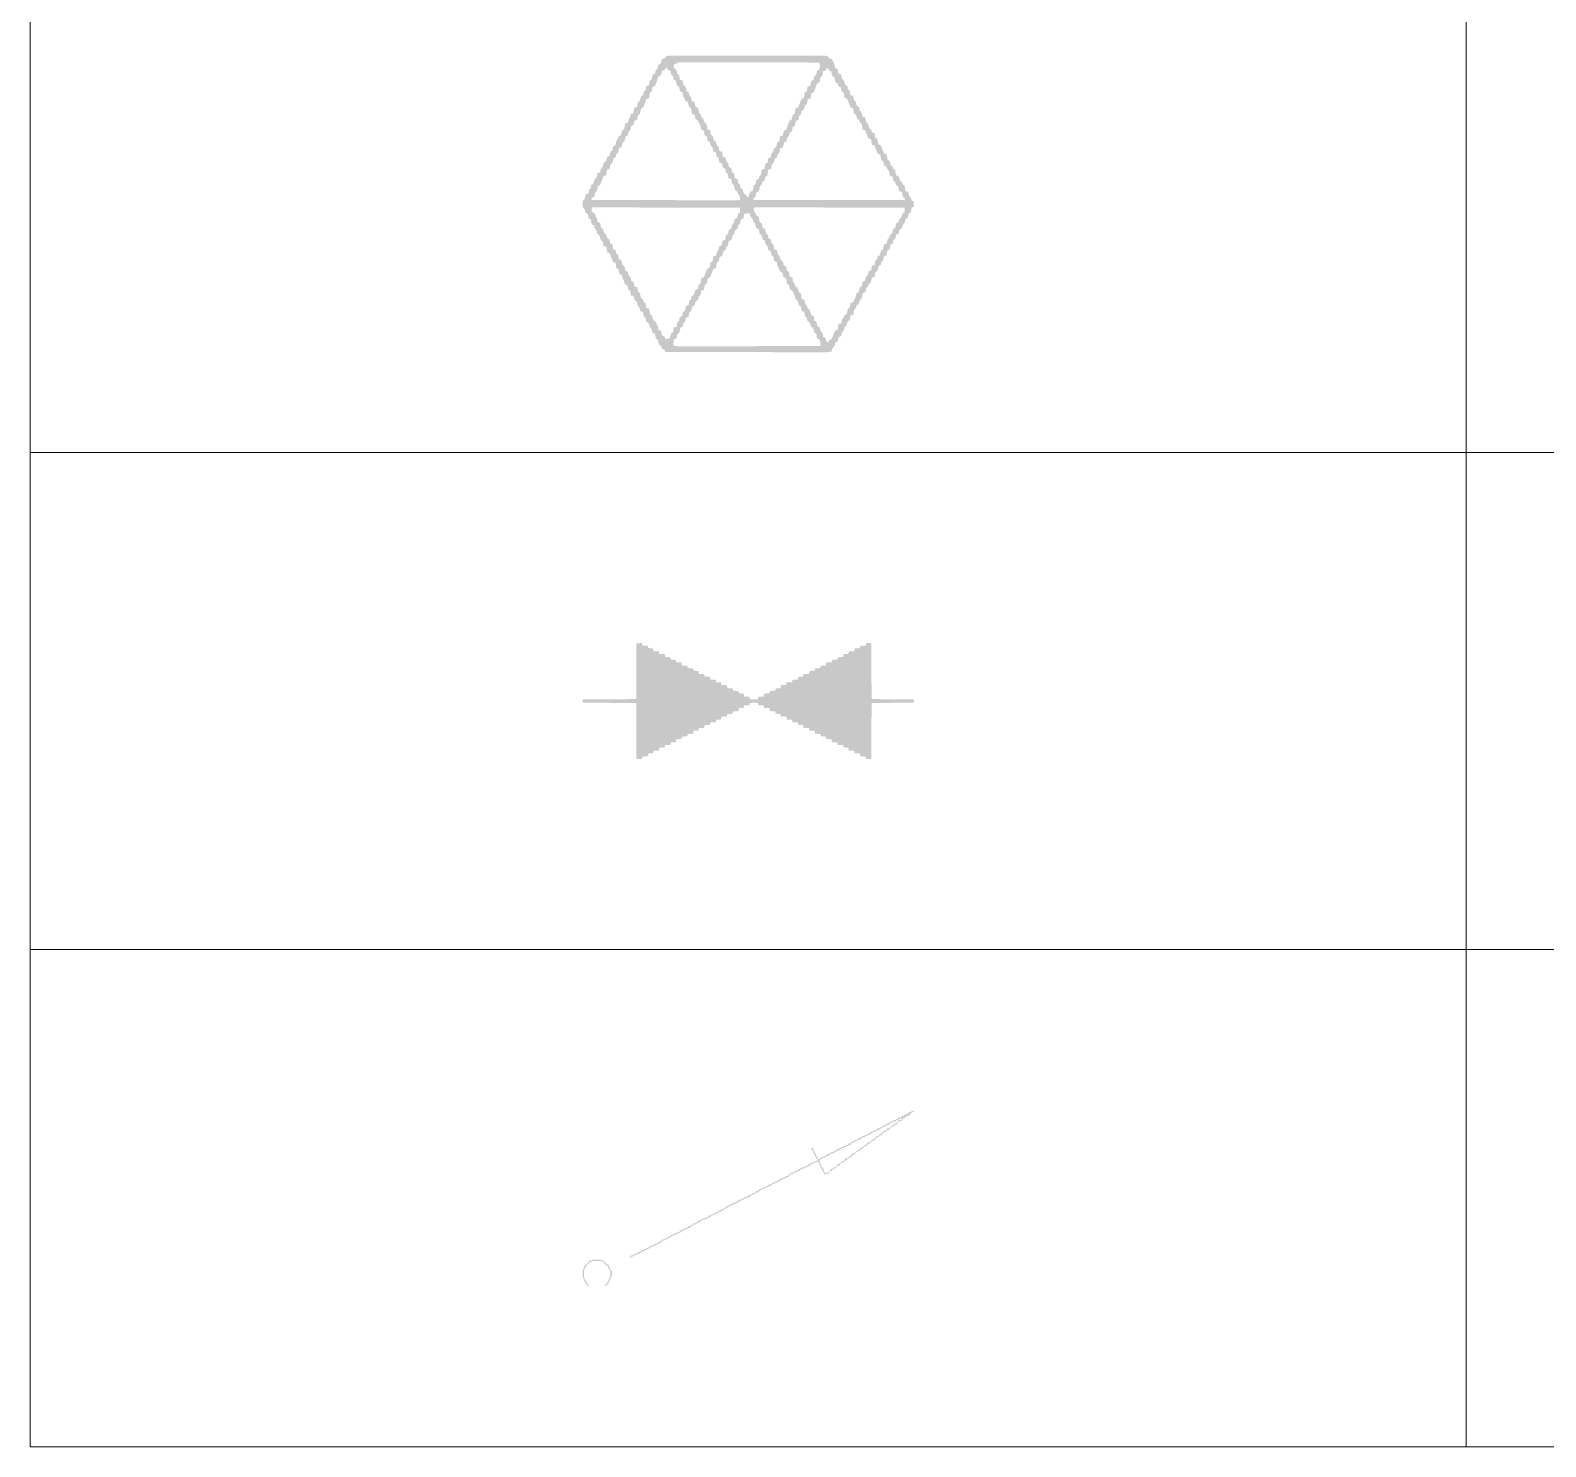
# Model space of a CAD drawing. Header units: metres. Extents: x -2 to 241, y -44 to 80.
# Drawn here: x 34 to 36.744, y 5.9 to 8.464 of the extents above; entities that cross this region are included whole.
import ezdxf

# ---------------------------------------------------------------- set-up
doc = ezdxf.new("R2010")
doc.units = ezdxf.units.M
doc.header["$LTSCALE"] = 0.1
for name, color, linetype, lineweight in [('LEGENDA', 7, 'Continuous', 13), ('TUBULACAO', 1, 'Continuous', 25), ('VASOS_TANQUES', 30, 'Continuous', 30)]:
    doc.layers.add(name, color=color, linetype=linetype, lineweight=lineweight)

# ---------------------------------------------------------------- blocks, each defined once
blk = doc.blocks.new('CENTRAL_GLP')
h = blk.add_hatch(color=256)
h.dxf.hatch_style = 1
h.paths.add_polyline_path([(-0.2428, 0.4474), (0.2309, 0.4476), (0.2412, 0.4449), (0.2426, 0.4397), (0.2523, 0.4371), (0.2608, 0.419), (0.2619, 0.4101), (0.2697, 0.4061), (0.2723, 0.3928), (0.2803, 0.3905), (0.2827, 0.3776), (0.2886, 0.3724), (0.293, 0.3585), (0.2996, 0.3543), (0.3002, 0.3465), (0.3059, 0.3412), (0.3085, 0.328), (0.3163, 0.326), (0.3189, 0.3126), (0.3248, 0.3077), (0.3266, 0.2975), (0.3357, 0.2896), (0.3363, 0.2818), (0.3413, 0.2766), (0.3447, 0.2632), (0.3526, 0.2611), (0.3551, 0.247), (0.361, 0.243), (0.365, 0.2275), (0.3706, 0.2247), (0.3732, 0.2161), (0.381, 0.2131), (0.3836, 0.1992), (0.3893, 0.1964), (0.3923, 0.1809), (0.4003, 0.1757), (0.4094, 0.1522), (0.4175, 0.1498), (0.42, 0.1343), (0.426, 0.1291), (0.4299, 0.1162), (0.4353, 0.1136), (0.4379, 0.1052), (0.4432, 0.1033), (0.4457, 0.0867), (0.4544, 0.0826), (0.4579, 0.0696), (0.4638, 0.0668), (0.4664, 0.0583), (0.4715, 0.0558), (0.4741, 0.0386), (0.4819, 0.037), (0.4856, 0.023), (0.491, 0.0179), (0.4922, 0.0113), (0.4984, 0.0075), (0.5, -0.0083), (0.493, -0.0106), (0.4901, -0.0261), (0.4845, -0.0284), (0.4799, -0.0442), (0.4741, -0.0456), (0.473, -0.0546), (0.4664, -0.0626), (0.4638, -0.0741), (0.456, -0.0773), (0.4538, -0.0908), (0.4457, -0.0931), (0.445, -0.1012), (0.4371, -0.1115), (0.4365, -0.1193), (0.4297, -0.1219), (0.4257, -0.1374), (0.4198, -0.1411), (0.4172, -0.1551), (0.4094, -0.1574), (0.4068, -0.1701), (0.4009, -0.1762), (0.4003, -0.184), (0.3939, -0.1866), (0.3895, -0.2021), (0.3836, -0.2053), (0.381, -0.2202), (0.3732, -0.2223), (0.3692, -0.2383), (0.3629, -0.2418), (0.3613, -0.2487), (0.3558, -0.2538), (0.3531, -0.2668), (0.3451, -0.2694), (0.3421, -0.2869), (0.337, -0.2893), (0.3325, -0.303), (0.3266, -0.3064), (0.3251, -0.3134), (0.3199, -0.3185), (0.3163, -0.3349), (0.3085, -0.337), (0.3059, -0.3508), (0.3007, -0.3538), (0.2956, -0.3684), (0.2904, -0.371), (0.2888, -0.3806), (0.2826, -0.3866), (0.2805, -0.3988), (0.2725, -0.4013), (0.2697, -0.4151), (0.2619, -0.4184), (0.2608, -0.4272), (0.2529, -0.4376), (0.2516, -0.4455), (0.2335, -0.4476), (-0.2504, -0.4468), (-0.253, -0.4397), (-0.2608, -0.4367), (-0.2634, -0.4282), (-0.2698, -0.4246), (-0.2734, -0.4091), (-0.279, -0.4065), (-0.2815, -0.3922), (-0.2899, -0.3884), (-0.2928, -0.3755), (-0.2981, -0.3703), (-0.2988, -0.3625), (-0.3074, -0.3553), (-0.31, -0.3436), (-0.3151, -0.3413), (-0.3179, -0.3263), (-0.326, -0.3237), (-0.3267, -0.3159), (-0.3342, -0.3056), (-0.3358, -0.2959), (-0.3436, -0.29), (-0.3462, -0.2788), (-0.3539, -0.2759), (-0.3565, -0.2616), (-0.3621, -0.259), (-0.3647, -0.2461), (-0.3721, -0.2425), (-0.3824, -0.2139), (-0.3886, -0.2124), (-0.3926, -0.1969), (-0.3981, -0.1943), (-0.4005, -0.1786), (-0.4083, -0.1749), (-0.4186, -0.149), (-0.4257, -0.1452), (-0.429, -0.1291), (-0.4368, -0.127), (-0.4393, -0.113), (-0.4452, -0.1089), (-0.4497, -0.0938), (-0.456, -0.0908), (-0.4566, -0.0831), (-0.4642, -0.0727), (-0.4652, -0.0641), (-0.4721, -0.0624), (-0.4756, -0.0468), (-0.4812, -0.0442), (-0.4839, -0.0313), (-0.4921, -0.0261), (-0.4928, -0.0184), (-0.5, -0.008), (-0.4996, 0.0101), (-0.4937, 0.0147), (-0.4911, 0.0284), (-0.4831, 0.0308), (-0.4797, 0.0437), (-0.4749, 0.0489), (-0.4743, 0.0567), (-0.4678, 0.0609), (-0.4635, 0.0748), (-0.4575, 0.0799), (-0.4551, 0.0929), (-0.4471, 0.0952), (-0.4463, 0.1033), (-0.4387, 0.1136), (-0.4368, 0.1238), (-0.429, 0.1297), (-0.4264, 0.141), (-0.4189, 0.1447), (-0.4164, 0.1576), (-0.4107, 0.1602), (-0.4083, 0.1732), (-0.4005, 0.1771), (-0.3994, 0.1861), (-0.3911, 0.2042), (-0.3845, 0.2068), (-0.3803, 0.2223), (-0.3746, 0.2249), (-0.3721, 0.2419), (-0.3643, 0.2446), (-0.3539, 0.2707), (-0.3473, 0.2741), (-0.3436, 0.2905), (-0.3358, 0.2925), (-0.3332, 0.3077), (-0.3281, 0.3095), (-0.3231, 0.3258), (-0.3169, 0.3284), (-0.3163, 0.3362), (-0.3088, 0.3465), (-0.3074, 0.3556), (-0.2996, 0.359), (-0.2974, 0.3724), (-0.2917, 0.375), (-0.2883, 0.3905), (-0.2815, 0.392), (-0.2804, 0.4008), (-0.2728, 0.4112), (-0.2722, 0.419), (-0.2637, 0.4241), (-0.2608, 0.4375), (-0.253, 0.4387), (-0.2489, 0.4448)])
h.paths.add_polyline_path([(0.0187, -0.0104), (0.016, -0.0132), (0.0179, -0.0235), (0.0228, -0.0287), (0.0239, -0.035), (0.0316, -0.0386), (0.034, -0.0546), (0.0397, -0.0572), (0.0432, -0.0727), (0.0506, -0.0753), (0.0536, -0.0882), (0.0588, -0.0934), (0.0601, -0.1027), (0.0679, -0.1075), (0.07, -0.1193), (0.0756, -0.1221), (0.0782, -0.1374), (0.086, -0.1391), (0.0886, -0.1518), (0.0948, -0.1581), (0.0963, -0.1679), (0.1041, -0.1736), (0.1067, -0.1852), (0.1144, -0.1885), (0.1169, -0.2021), (0.1226, -0.2047), (0.1248, -0.2185), (0.1334, -0.2228), (0.134, -0.2306), (0.1429, -0.2503), (0.1481, -0.2519), (0.1532, -0.2675), (0.1585, -0.2694), (0.161, -0.2867), (0.1688, -0.2891), (0.1722, -0.303), (0.1776, -0.3082), (0.1791, -0.3153), (0.1845, -0.3185), (0.1895, -0.3352), (0.1972, -0.3381), (0.1997, -0.3522), (0.2052, -0.3548), (0.2086, -0.3703), (0.2161, -0.3729), (0.2167, -0.3806), (0.2242, -0.391), (0.2257, -0.4005), (0.2335, -0.4058), (0.2361, -0.417), (0.2423, -0.4169), (0.2438, -0.4108), (0.2516, -0.408), (0.2619, -0.3821), (0.2697, -0.3792), (0.2722, -0.3625), (0.28, -0.3607), (0.2831, -0.347), (0.2878, -0.3434), (0.2893, -0.3367), (0.2976, -0.3315), (0.3003, -0.3159), (0.306, -0.3134), (0.3085, -0.2988), (0.3163, -0.2963), (0.325, -0.2771), (0.3256, -0.2694), (0.3322, -0.2668), (0.3364, -0.2513), (0.3422, -0.2487), (0.3447, -0.2347), (0.3525, -0.2317), (0.3537, -0.2228), (0.3614, -0.2124), (0.3629, -0.2033), (0.3706, -0.2005), (0.3731, -0.1866), (0.381, -0.1847), (0.3836, -0.1713), (0.3895, -0.1659), (0.3901, -0.1581), (0.3965, -0.1552), (0.4008, -0.14), (0.4068, -0.1367), (0.4094, -0.1219), (0.4172, -0.12), (0.4198, -0.1076), (0.4258, -0.1012), (0.4264, -0.0934), (0.4333, -0.0908), (0.4374, -0.0753), (0.4432, -0.0727), (0.4457, -0.0589), (0.4534, -0.0557), (0.4545, -0.0468), (0.4615, -0.0417), (0.4664, -0.0274), (0.4715, -0.0249), (0.4715, -0.0113)], flags=16)
h.paths.add_polyline_path([(0.0032, -0.0278), (-0.0124, -0.03), (-0.0146, -0.0442), (-0.0227, -0.0465), (-0.0253, -0.06), (-0.0311, -0.0649), (-0.0316, -0.0727), (-0.0408, -0.081), (-0.0423, -0.0908), (-0.0484, -0.096), (-0.0506, -0.1089), (-0.0589, -0.1115), (-0.0615, -0.1254), (-0.0667, -0.1286), (-0.0677, -0.1374), (-0.0747, -0.1426), (-0.0796, -0.1573), (-0.0869, -0.1607), (-0.0893, -0.1736), (-0.0952, -0.1764), (-0.0977, -0.1943), (-0.1055, -0.1962), (-0.1145, -0.2202), (-0.1224, -0.2254), (-0.1255, -0.2409), (-0.1314, -0.2444), (-0.1337, -0.259), (-0.1418, -0.2613), (-0.1443, -0.2747), (-0.1501, -0.2797), (-0.1506, -0.2875), (-0.1599, -0.2959), (-0.1625, -0.3071), (-0.1688, -0.3082), (-0.1728, -0.3244), (-0.178, -0.3263), (-0.1806, -0.3406), (-0.1883, -0.3435), (-0.1893, -0.3522), (-0.1969, -0.3625), (-0.1975, -0.3703), (-0.2041, -0.3729), (-0.2083, -0.3884), (-0.2142, -0.393), (-0.2166, -0.4065), (-0.2246, -0.4087), (-0.2265, -0.4272), (-0.2116, -0.4294), (0.2154, -0.4291), (0.2184, -0.4246), (0.2158, -0.4091), (0.2076, -0.4064), (0.205, -0.391), (0.1998, -0.3891), (0.195, -0.3729), (0.1895, -0.3719), (0.1869, -0.3604), (0.1778, -0.3522), (0.1772, -0.3444), (0.1714, -0.339), (0.1688, -0.3257), (0.161, -0.3236), (0.1584, -0.3093), (0.1526, -0.3056), (0.1481, -0.2901), (0.1419, -0.2875), (0.1412, -0.2797), (0.1325, -0.2605), (0.1262, -0.259), (0.1223, -0.2435), (0.1167, -0.2409), (0.1144, -0.2248), (0.1059, -0.2202), (0.1027, -0.2073), (0.0963, -0.2041), (0.087, -0.184), (0.086, -0.1754), (0.0782, -0.173), (0.0756, -0.1585), (0.07, -0.1555), (0.0677, -0.1426), (0.0601, -0.1389), (0.0585, -0.1296), (0.0509, -0.1193), (0.0497, -0.1102), (0.0445, -0.1089), (0.0394, -0.093), (0.0341, -0.0908), (0.0313, -0.0753), (0.0232, -0.0727), (0.0207, -0.0598), (0.015, -0.0546), (0.0144, -0.0468), (0.0083, -0.0417)], flags=16)
h.paths.add_polyline_path([(0.2361, 0.409), (0.2335, 0.4024), (0.2261, 0.4008), (0.2232, 0.3853), (0.2176, 0.3827), (0.2152, 0.3672), (0.2076, 0.3633), (0.1972, 0.3371), (0.1901, 0.3336), (0.1875, 0.318), (0.1791, 0.3154), (0.1765, 0.3004), (0.1714, 0.2981), (0.1674, 0.2844), (0.16, 0.2792), (0.1594, 0.2715), (0.1532, 0.2653), (0.1513, 0.2533), (0.1429, 0.2504), (0.1404, 0.2352), (0.1351, 0.2333), (0.1303, 0.2171), (0.1248, 0.216), (0.1234, 0.2068), (0.1159, 0.1964), (0.1153, 0.1887), (0.1079, 0.1861), (0.1041, 0.17), (0.0963, 0.1682), (0.0937, 0.1534), (0.0886, 0.1509), (0.086, 0.1397), (0.0805, 0.1369), (0.0766, 0.124), (0.071, 0.1188), (0.0684, 0.1058), (0.0601, 0.1033), (0.0575, 0.0851), (0.0523, 0.0833), (0.0485, 0.0696), (0.042, 0.0661), (0.0406, 0.0593), (0.0355, 0.0541), (0.0316, 0.0373), (0.0239, 0.0347), (0.0216, 0.0205), (0.0161, 0.0181), (0.0161, 0.0123), (0.4715, 0.0118), (0.472, 0.0179), (0.4664, 0.0209), (0.4634, 0.036), (0.4552, 0.0386), (0.4518, 0.0541), (0.4457, 0.057), (0.4431, 0.0657), (0.4379, 0.0694), (0.4353, 0.0826), (0.4275, 0.0841), (0.4236, 0.1007), (0.4184, 0.1058), (0.4172, 0.1123), (0.4094, 0.1161), (0.407, 0.1291), (0.4012, 0.1317), (0.3985, 0.1473), (0.3901, 0.1524), (0.381, 0.1762), (0.3729, 0.1783), (0.3706, 0.1942), (0.3618, 0.199), (0.3525, 0.2229), (0.3445, 0.2249), (0.3421, 0.2414), (0.337, 0.2442), (0.3344, 0.2528), (0.329, 0.2559), (0.324, 0.2699), (0.3189, 0.272), (0.3159, 0.2896), (0.3085, 0.2911), (0.2982, 0.3168), (0.2904, 0.3206), (0.2878, 0.3362), (0.2826, 0.3379), (0.2789, 0.3517), (0.2723, 0.3549), (0.2697, 0.3635), (0.2627, 0.3672), (0.2595, 0.3827), (0.2539, 0.3853), (0.2497, 0.4008), (0.2438, 0.4018), (0.2412, 0.4089)], flags=16)
h.paths.add_polyline_path([(-0.2142, 0.4269), (-0.215, 0.4241), (-0.2246, 0.421), (-0.2253, 0.4112), (-0.2168, 0.4038), (-0.2142, 0.3923), (-0.209, 0.3898), (-0.2064, 0.3749), (-0.1983, 0.3724), (-0.196, 0.3594), (-0.1898, 0.3543), (-0.1857, 0.3403), (-0.1792, 0.3362), (-0.1786, 0.3284), (-0.1732, 0.3232), (-0.1702, 0.3098), (-0.1625, 0.3079), (-0.1592, 0.2922), (-0.1513, 0.2896), (-0.1484, 0.2741), (-0.1432, 0.2689), (-0.1418, 0.2619), (-0.1365, 0.2585), (-0.1314, 0.2447), (-0.1262, 0.2416), (-0.1237, 0.2249), (-0.1153, 0.2223), (-0.113, 0.2094), (-0.1071, 0.2042), (-0.1038, 0.1912), (-0.0978, 0.1884), (-0.0952, 0.1771), (-0.09, 0.1734), (-0.0874, 0.1596), (-0.0796, 0.1579), (-0.0764, 0.1421), (-0.0684, 0.1395), (-0.0667, 0.1282), (-0.0603, 0.1214), (-0.0589, 0.1121), (-0.0512, 0.1075), (-0.0486, 0.0947), (-0.0434, 0.0929), (-0.0407, 0.0774), (-0.0331, 0.0758), (-0.0301, 0.0619), (-0.0241, 0.0567), (-0.0236, 0.0489), (-0.0175, 0.0437), (-0.0124, 0.0298), (-0.0068, 0.0282), (-0.0046, 0.0217), (0.0006, 0.0208), (0.0057, 0.037), (0.0135, 0.0395), (0.0161, 0.0564), (0.0213, 0.0586), (0.0247, 0.0722), (0.0316, 0.0761), (0.0328, 0.0826), (0.0378, 0.0877), (0.0411, 0.1033), (0.0483, 0.1058), (0.0519, 0.1214), (0.0576, 0.124), (0.0601, 0.1376), (0.0679, 0.1412), (0.0688, 0.1498), (0.0764, 0.1602), (0.0771, 0.168), (0.0834, 0.1706), (0.0879, 0.1861), (0.0937, 0.1896), (0.0962, 0.2042), (0.1041, 0.2064), (0.1067, 0.2201), (0.1144, 0.2238), (0.1237, 0.2508), (0.13, 0.2534), (0.1346, 0.2689), (0.1403, 0.2723), (0.1428, 0.2896), (0.1507, 0.2916), (0.1599, 0.3155), (0.1673, 0.3206), (0.1707, 0.3362), (0.1765, 0.3406), (0.1788, 0.3543), (0.1869, 0.3565), (0.1895, 0.37), (0.1972, 0.3738), (0.1984, 0.3827), (0.206, 0.3931), (0.2066, 0.4008), (0.2147, 0.406), (0.2169, 0.419), (0.2132, 0.4267)], flags=16)
h.paths.add_polyline_path([(-0.4704, -0.0104), (-0.4731, -0.0132), (-0.4721, -0.0235), (-0.464, -0.0287), (-0.4558, -0.0468), (-0.4549, -0.0552), (-0.4469, -0.0572), (-0.4445, -0.0717), (-0.4387, -0.0753), (-0.4342, -0.0894), (-0.429, -0.0913), (-0.4264, -0.1027), (-0.4186, -0.1076), (-0.4161, -0.1197), (-0.4107, -0.1219), (-0.4074, -0.1374), (-0.3997, -0.14), (-0.3991, -0.1477), (-0.3915, -0.1581), (-0.3909, -0.1659), (-0.3824, -0.1713), (-0.38, -0.184), (-0.3745, -0.1866), (-0.3708, -0.2021), (-0.3634, -0.2047), (-0.3628, -0.2124), (-0.3553, -0.2228), (-0.3539, -0.2318), (-0.3462, -0.2357), (-0.3436, -0.2492), (-0.3357, -0.2513), (-0.3328, -0.2642), (-0.3272, -0.2694), (-0.3236, -0.2849), (-0.3177, -0.2879), (-0.3151, -0.2964), (-0.3101, -0.3004), (-0.3074, -0.3138), (-0.2994, -0.3159), (-0.2969, -0.3315), (-0.291, -0.3367), (-0.2867, -0.3507), (-0.2801, -0.3548), (-0.272, -0.3729), (-0.2711, -0.381), (-0.2634, -0.3828), (-0.2608, -0.3964), (-0.253, -0.4001), (-0.2504, -0.4079), (-0.2375, -0.4055), (-0.2332, -0.391), (-0.2271, -0.3872), (-0.2248, -0.3729), (-0.2168, -0.3707), (-0.2142, -0.357), (-0.2084, -0.3522), (-0.2079, -0.3444), (-0.1987, -0.3361), (-0.1971, -0.3263), (-0.1909, -0.3217), (-0.1887, -0.3082), (-0.1806, -0.3059), (-0.178, -0.2912), (-0.1728, -0.2886), (-0.1717, -0.2797), (-0.1648, -0.2745), (-0.1599, -0.26), (-0.1522, -0.2564), (-0.15, -0.2435), (-0.1443, -0.2409), (-0.1418, -0.2233), (-0.134, -0.2211), (-0.1248, -0.1969), (-0.1163, -0.1917), (-0.1139, -0.1762), (-0.1081, -0.1736), (-0.1056, -0.1581), (-0.0978, -0.1562), (-0.0938, -0.1426), (-0.0893, -0.1374), (-0.0887, -0.1296), (-0.0808, -0.1245), (-0.0771, -0.1103), (-0.0699, -0.1089), (-0.067, -0.0934), (-0.0615, -0.0913), (-0.0589, -0.0784), (-0.0512, -0.0741), (-0.05, -0.0649), (-0.0425, -0.0546), (-0.0419, -0.0468), (-0.0331, -0.0417), (-0.031, -0.0287), (-0.0253, -0.0261), (-0.0253, -0.0117)], flags=16)
h.paths.add_polyline_path([(-0.2479, 0.4121), (-0.2535, 0.4034), (-0.2608, 0.4015), (-0.2617, 0.3931), (-0.266, 0.3864), (-0.2711, 0.3844), (-0.2807, 0.3569), (-0.2893, 0.3522), (-0.2916, 0.3387), (-0.2971, 0.3362), (-0.2996, 0.319), (-0.3074, 0.3164), (-0.3166, 0.2922), (-0.324, 0.287), (-0.3274, 0.2715), (-0.3332, 0.2675), (-0.3356, 0.2533), (-0.3436, 0.2512), (-0.3466, 0.2378), (-0.3539, 0.234), (-0.3552, 0.2249), (-0.3627, 0.2145), (-0.3634, 0.2068), (-0.3701, 0.2042), (-0.3741, 0.1887), (-0.3798, 0.1855), (-0.3824, 0.171), (-0.3902, 0.1688), (-0.3928, 0.1561), (-0.3987, 0.1498), (-0.3993, 0.1421), (-0.4057, 0.1383), (-0.4101, 0.124), (-0.4161, 0.1193), (-0.4184, 0.1058), (-0.4264, 0.1036), (-0.429, 0.087), (-0.4368, 0.0836), (-0.4471, 0.0576), (-0.4541, 0.0541), (-0.4568, 0.0386), (-0.4626, 0.0354), (-0.4652, 0.0205), (-0.473, 0.0183), (-0.473, 0.0123), (-0.0357, 0.0106), (-0.0244, 0.0127), (-0.0265, 0.0256), (-0.0319, 0.0308), (-0.0331, 0.0374), (-0.0398, 0.0412), (-0.0434, 0.0575), (-0.0486, 0.0596), (-0.0512, 0.0749), (-0.0596, 0.0774), (-0.0621, 0.0903), (-0.0679, 0.0955), (-0.0693, 0.1051), (-0.0771, 0.1107), (-0.0796, 0.1223), (-0.0874, 0.1251), (-0.0899, 0.1395), (-0.0957, 0.1421), (-0.0979, 0.155), (-0.1055, 0.1586), (-0.1081, 0.1702), (-0.1148, 0.1783), (-0.1159, 0.1873), (-0.1217, 0.1887), (-0.1262, 0.2046), (-0.1318, 0.2068), (-0.134, 0.2204), (-0.1427, 0.2249), (-0.1457, 0.2404), (-0.1509, 0.2456), (-0.1521, 0.2522), (-0.1593, 0.2559), (-0.1625, 0.2696), (-0.1703, 0.2715), (-0.1728, 0.2891), (-0.1787, 0.2922), (-0.1828, 0.3077), (-0.1895, 0.3103), (-0.1977, 0.3284), (-0.1987, 0.3371), (-0.2064, 0.3395), (-0.2089, 0.3543), (-0.2147, 0.3569), (-0.2184, 0.3724), (-0.2255, 0.375), (-0.2261, 0.3827), (-0.2337, 0.3931), (-0.2349, 0.4021), (-0.2409, 0.4034)], flags=16)
blk = doc.blocks.new('REGISTRO_VALVULA')
h = blk.add_hatch(color=256)
h.dxf.hatch_style = 1
h.paths.add_polyline_path([(-0.3378, 0.1739), (-0.3208, 0.1751), (-0.3191, 0.1676), (-0.3033, 0.1671), (-0.3017, 0.1596), (-0.2875, 0.1592), (-0.2858, 0.1501), (-0.27, 0.1497), (-0.2683, 0.1422), (-0.2525, 0.1417), (-0.2508, 0.1326), (-0.235, 0.1322), (-0.2334, 0.1247), (-0.2191, 0.1242), (-0.2175, 0.1168), (-0.2017, 0.1163), (-0.2, 0.1072), (-0.1842, 0.1068), (-0.1825, 0.0993), (-0.1667, 0.0988), (-0.165, 0.0913), (-0.1508, 0.0909), (-0.1492, 0.0818), (-0.1334, 0.0813), (-0.1317, 0.0739), (-0.1159, 0.0734), (-0.1142, 0.0643), (-0.0984, 0.0639), (-0.0967, 0.0564), (-0.0825, 0.0559), (-0.0809, 0.0485), (-0.0651, 0.048), (-0.0634, 0.0389), (-0.0476, 0.0385), (-0.0459, 0.031), (-0.0301, 0.0305), (-0.0284, 0.023), (-0.0142, 0.0226), (-0.0125, 0.0135), (0.0032, 0.013), (0.0049, 0.0056), (0.0255, 0.0052), (0.0287, 0.0057), (0.0303, 0.013), (0.046, 0.0135), (0.0477, 0.0226), (0.0635, 0.023), (0.0652, 0.0305), (0.081, 0.031), (0.0827, 0.0385), (0.0969, 0.0389), (0.0986, 0.048), (0.1144, 0.0485), (0.116, 0.0559), (0.1318, 0.0564), (0.1335, 0.0639), (0.1493, 0.0643), (0.151, 0.0734), (0.1652, 0.0739), (0.1669, 0.0813), (0.1827, 0.0818), (0.1843, 0.0909), (0.2001, 0.0913), (0.2018, 0.0988), (0.2176, 0.0993), (0.2193, 0.1068), (0.2335, 0.1072), (0.2352, 0.1163), (0.251, 0.1168), (0.2526, 0.1242), (0.2684, 0.1247), (0.2701, 0.1322), (0.2859, 0.1326), (0.2876, 0.1417), (0.3018, 0.1422), (0.3035, 0.1497), (0.3193, 0.1501), (0.321, 0.1592), (0.3367, 0.1596), (0.3384, 0.1671), (0.3542, 0.1676), (0.3559, 0.1751), (0.3702, 0.1751), (0.3715, 0.1724), (0.3718, 0.0057), (0.4973, 0.0052), (0.5, 0.004), (0.5, -0.004), (0.4973, -0.0052), (0.3718, -0.0057), (0.3715, -0.1724), (0.3702, -0.1751), (0.3559, -0.1751), (0.3542, -0.1676), (0.3384, -0.1671), (0.3367, -0.1581), (0.321, -0.1576), (0.3193, -0.1501), (0.3035, -0.1497), (0.3018, -0.1406), (0.2876, -0.1401), (0.2859, -0.1326), (0.2701, -0.1322), (0.2684, -0.1247), (0.2526, -0.1242), (0.251, -0.1152), (0.2352, -0.1147), (0.2335, -0.1072), (0.2193, -0.1068), (0.2176, -0.0993), (0.2018, -0.0988), (0.2001, -0.0898), (0.1843, -0.0893), (0.1827, -0.0818), (0.1669, -0.0813), (0.1652, -0.0723), (0.151, -0.0718), (0.1493, -0.0643), (0.1335, -0.0639), (0.1318, -0.0564), (0.116, -0.0559), (0.1144, -0.0469), (0.0986, -0.0464), (0.0969, -0.0389), (0.0827, -0.0385), (0.081, -0.031), (0.0652, -0.0305), (0.0635, -0.0214), (0.0477, -0.021), (0.046, -0.0135), (0.0303, -0.013), (0.0287, -0.0057), (0.0255, -0.0052), (0.0049, -0.0056), (0.0032, -0.013), (-0.0125, -0.0135), (-0.0142, -0.021), (-0.0284, -0.0214), (-0.0301, -0.0305), (-0.0459, -0.031), (-0.0476, -0.0385), (-0.0634, -0.0389), (-0.0651, -0.0464), (-0.0809, -0.0469), (-0.0825, -0.0559), (-0.0967, -0.0564), (-0.0984, -0.0639), (-0.1142, -0.0643), (-0.1159, -0.0718), (-0.1317, -0.0723), (-0.1334, -0.0813), (-0.1492, -0.0818), (-0.1508, -0.0893), (-0.165, -0.0898), (-0.1667, -0.0988), (-0.1825, -0.0993), (-0.1842, -0.1068), (-0.2, -0.1072), (-0.2017, -0.1147), (-0.2175, -0.1152), (-0.2191, -0.1242), (-0.2334, -0.1247), (-0.235, -0.1322), (-0.2508, -0.1326), (-0.2525, -0.1401), (-0.2683, -0.1406), (-0.27, -0.1497), (-0.2858, -0.1501), (-0.2875, -0.1576), (-0.3017, -0.1581), (-0.3033, -0.1671), (-0.3191, -0.1676), (-0.3208, -0.1751), (-0.3367, -0.1751), (-0.338, -0.1724), (-0.3383, -0.0057), (-0.4971, -0.0052), (-0.5, -0.0024), (-0.4999, 0.004), (-0.4971, 0.0052), (-0.3383, 0.0057)])
blk = doc.blocks.new('TUBO_SOBE')
h = blk.add_hatch(color=256)
h.dxf.hatch_style = 1
h.paths.add_polyline_path([(0.4961, 0.2625), (0.499, 0.2651), (0.5, 0.2626), (0.4961, 0.2586), (0.4916, 0.2583), (0.4912, 0.2552), (0.4872, 0.2513), (0.4843, 0.2508), (0.4828, 0.2483), (0.4784, 0.2479), (0.474, 0.2425), (0.4681, 0.2421), (0.4677, 0.2391), (0.4608, 0.2322), (0.4549, 0.2318), (0.4489, 0.2258), (0.4476, 0.2219), (0.4431, 0.2215), (0.4373, 0.216), (0.4329, 0.2157), (0.4269, 0.2097), (0.4255, 0.2057), (0.4196, 0.2054), (0.4152, 0.1998), (0.4093, 0.1995), (0.402, 0.1896), (0.3976, 0.1892), (0.3917, 0.1837), (0.3873, 0.1833), (0.3799, 0.1734), (0.3741, 0.173), (0.3667, 0.1646), (0.3608, 0.1642), (0.3604, 0.1612), (0.3564, 0.1572), (0.352, 0.1569), (0.3476, 0.1513), (0.3447, 0.151), (0.3432, 0.1484), (0.3388, 0.1481), (0.3383, 0.145), (0.3344, 0.1411), (0.3285, 0.1407), (0.3211, 0.1322), (0.3153, 0.1319), (0.3148, 0.1288), (0.3109, 0.1249), (0.3065, 0.1245), (0.302, 0.119), (0.299, 0.1185), (0.2976, 0.1146), (0.2932, 0.1142), (0.2888, 0.1087), (0.2829, 0.1084), (0.2769, 0.1024), (0.2756, 0.0984), (0.2697, 0.0981), (0.2624, 0.0896), (0.2579, 0.0893), (0.2565, 0.0867), (0.2535, 0.0863), (0.2521, 0.0823), (0.2477, 0.0819), (0.2403, 0.0734), (0.2344, 0.0731), (0.2315, 0.0705), (0.2275, 0.0745), (0.2272, 0.0789), (0.2246, 0.0803), (0.2243, 0.0862), (0.2202, 0.0877), (0.2198, 0.0921), (0.2173, 0.0936), (0.2169, 0.098), (0.2143, 0.0994), (0.214, 0.1053), (0.2114, 0.1068), (0.2109, 0.1112), (0.2094, 0.1113), (0.208, 0.1087), (0.2021, 0.1084), (0.2006, 0.1058), (0.1962, 0.1054), (0.1947, 0.1028), (0.1889, 0.1025), (0.1874, 0.0984), (0.183, 0.0981), (0.1815, 0.0955), (0.1756, 0.0951), (0.1742, 0.0926), (0.1698, 0.0922), (0.1683, 0.0896), (0.1639, 0.0893), (0.1624, 0.0867), (0.1565, 0.0863), (0.1551, 0.0823), (0.1507, 0.0819), (0.1492, 0.0793), (0.1433, 0.079), (0.1418, 0.0764), (0.1374, 0.076), (0.136, 0.0734), (0.1301, 0.0731), (0.1286, 0.0705), (0.1242, 0.0702), (0.1237, 0.0671), (0.1198, 0.0632), (0.1139, 0.0628), (0.1124, 0.0602), (0.108, 0.0599), (0.1066, 0.0573), (0.1022, 0.0569), (0.1007, 0.0543), (0.0948, 0.054), (0.0933, 0.0499), (0.0889, 0.0496), (0.0875, 0.047), (0.0816, 0.0466), (0.0801, 0.0441), (0.0698, 0.0408), (0.0683, 0.0367), (0.0625, 0.0364), (0.061, 0.0338), (0.0566, 0.0334), (0.0551, 0.0308), (0.0492, 0.0305), (0.0478, 0.0279), (0.0434, 0.0275), (0.0419, 0.0249), (0.036, 0.0246), (0.0345, 0.0205), (0.0301, 0.0202), (0.0287, 0.0176), (0.0243, 0.0172), (0.0228, 0.0147), (0.0198, 0.0143), (0.0184, 0.0117), (0.0081, 0.0084), (0.0066, 0.0044), (0.0007, 0.004), (-0.0007, 0.0014), (-0.0051, 0.0011), (-0.0066, -0.0015), (-0.0125, -0.0019), (-0.014, -0.0045), (-0.0184, -0.0048), (-0.0198, -0.0074), (-0.0257, -0.0077), (-0.0272, -0.0118), (-0.0316, -0.0122), (-0.0331, -0.0147), (-0.0375, -0.0151), (-0.0389, -0.0177), (-0.0448, -0.018), (-0.0463, -0.0206), (-0.0507, -0.021), (-0.0522, -0.0236), (-0.0581, -0.0239), (-0.0595, -0.028), (-0.0639, -0.0283), (-0.0654, -0.0309), (-0.0698, -0.0313), (-0.0713, -0.0338), (-0.0742, -0.0342), (-0.0757, -0.0368), (-0.0801, -0.0371), (-0.0816, -0.0412), (-0.0875, -0.0415), (-0.0889, -0.0441), (-0.0933, -0.0445), (-0.0948, -0.0471), (-0.0992, -0.0474), (-0.1007, -0.05), (-0.1066, -0.0504), (-0.108, -0.053), (-0.1124, -0.0533), (-0.1139, -0.0574), (-0.1198, -0.0577), (-0.1213, -0.0603), (-0.1257, -0.0607), (-0.1271, -0.0632), (-0.1315, -0.0636), (-0.133, -0.0662), (-0.1389, -0.0665), (-0.1404, -0.0691), (-0.1448, -0.0695), (-0.1462, -0.0735), (-0.1521, -0.0739), (-0.1536, -0.0765), (-0.158, -0.0768), (-0.1595, -0.0794), (-0.1653, -0.0798), (-0.1698, -0.0853), (-0.1742, -0.0856), (-0.1756, -0.0897), (-0.1815, -0.0901), (-0.183, -0.0926), (-0.1874, -0.093), (-0.1889, -0.0956), (-0.1933, -0.0959), (-0.1947, -0.0985), (-0.2006, -0.0989), (-0.2021, -0.1029), (-0.2065, -0.1033), (-0.208, -0.1059), (-0.2139, -0.1062), (-0.2153, -0.1088), (-0.2197, -0.1092), (-0.2212, -0.1117), (-0.2271, -0.1121), (-0.2286, -0.1147), (-0.233, -0.115), (-0.2344, -0.1191), (-0.2388, -0.1194), (-0.2403, -0.122), (-0.2462, -0.1224), (-0.2477, -0.125), (-0.2521, -0.1253), (-0.2535, -0.1279), (-0.2594, -0.1283), (-0.2638, -0.1353), (-0.2682, -0.1356), (-0.2697, -0.1382), (-0.2756, -0.1386), (-0.2771, -0.1411), (-0.2815, -0.1415), (-0.2829, -0.1441), (-0.2888, -0.1444), (-0.2903, -0.147), (-0.2947, -0.1474), (-0.2962, -0.1514), (-0.3006, -0.1518), (-0.302, -0.1544), (-0.3079, -0.1547), (-0.3094, -0.1573), (-0.3138, -0.1577), (-0.3153, -0.1602), (-0.3211, -0.1606), (-0.3226, -0.1632), (-0.327, -0.1635), (-0.3285, -0.1676), (-0.3329, -0.1679), (-0.3344, -0.1705), (-0.3403, -0.1709), (-0.3417, -0.1735), (-0.3461, -0.1738), (-0.3476, -0.1764), (-0.3535, -0.1768), (-0.355, -0.1808), (-0.3574, -0.1798), (-0.3574, -0.1769), (-0.3535, -0.1729), (-0.3476, -0.1726), (-0.3461, -0.17), (-0.3417, -0.1696), (-0.3403, -0.167), (-0.3344, -0.1667), (-0.3329, -0.1626), (-0.3285, -0.1623), (-0.327, -0.1597), (-0.3226, -0.1594), (-0.3211, -0.1568), (-0.3153, -0.1564), (-0.3138, -0.1538), (-0.3094, -0.1535), (-0.3079, -0.1509), (-0.302, -0.1505), (-0.3006, -0.1465), (-0.2962, -0.1461), (-0.2947, -0.1435), (-0.2903, -0.1432), (-0.2888, -0.1406), (-0.2829, -0.1402), (-0.2815, -0.1377), (-0.2771, -0.1373), (-0.2756, -0.1347), (-0.2697, -0.1344), (-0.2682, -0.1303), (-0.2638, -0.13), (-0.2594, -0.1244), (-0.2535, -0.1241), (-0.2521, -0.1215), (-0.2477, -0.1211), (-0.2462, -0.1185), (-0.2403, -0.1182), (-0.2388, -0.1141), (-0.2344, -0.1138), (-0.233, -0.1112), (-0.2286, -0.1108), (-0.2271, -0.1083), (-0.2212, -0.1079), (-0.2197, -0.1053), (-0.2153, -0.105), (-0.2139, -0.1024), (-0.208, -0.102), (-0.2065, -0.098), (-0.2021, -0.0976), (-0.2006, -0.095), (-0.1947, -0.0947), (-0.1933, -0.0921), (-0.183, -0.0888), (-0.1815, -0.0847), (-0.1756, -0.0844), (-0.1742, -0.0818), (-0.1698, -0.0815), (-0.1653, -0.0759), (-0.1595, -0.0756), (-0.158, -0.073), (-0.1536, -0.0726), (-0.1521, -0.0686), (-0.1462, -0.0682), (-0.1448, -0.0656), (-0.1404, -0.0653), (-0.1389, -0.0627), (-0.133, -0.0623), (-0.1315, -0.0598), (-0.1213, -0.0565), (-0.1198, -0.0524), (-0.1139, -0.0521), (-0.1124, -0.0495), (-0.108, -0.0491), (-0.1066, -0.0465), (-0.1007, -0.0462), (-0.0992, -0.0436), (-0.0889, -0.0403), (-0.0875, -0.0362), (-0.0816, -0.0359), (-0.0801, -0.0333), (-0.0757, -0.0329), (-0.0698, -0.0274), (-0.0654, -0.0271), (-0.0639, -0.023), (-0.0595, -0.0227), (-0.0581, -0.0201), (-0.0522, -0.0197), (-0.0507, -0.0171), (-0.0463, -0.0168), (-0.0448, -0.0142), (-0.0389, -0.0138), (-0.0375, -0.0113), (-0.0331, -0.0109), (-0.0316, -0.0068), (-0.0272, -0.0065), (-0.0257, -0.0039), (-0.0198, -0.0036), (-0.0184, -0.001), (-0.014, -0.0006), (-0.0125, 0.002), (-0.0066, 0.0023), (-0.0051, 0.0049), (-0.0007, 0.0053), (0.0007, 0.0093), (0.0066, 0.0097), (0.0081, 0.0123), (0.0125, 0.0126), (0.014, 0.0152), (0.0184, 0.0156), (0.0243, 0.0211), (0.0287, 0.0214), (0.0301, 0.0255), (0.0345, 0.0258), (0.036, 0.0284), (0.0419, 0.0288), (0.0434, 0.0314), (0.0478, 0.0317), (0.0492, 0.0343), (0.0551, 0.0347), (0.0566, 0.0373), (0.061, 0.0376), (0.0625, 0.0417), (0.0683, 0.042), (0.0698, 0.0446), (0.0742, 0.0449), (0.0757, 0.0475), (0.0801, 0.0479), (0.0816, 0.0505), (0.0875, 0.0508), (0.0889, 0.0549), (0.0933, 0.0552), (0.0948, 0.0578), (0.1007, 0.0582), (0.1022, 0.0608), (0.1066, 0.0611), (0.108, 0.0637), (0.1124, 0.0641), (0.1139, 0.0666), (0.1198, 0.067), (0.1202, 0.07), (0.1242, 0.074), (0.1286, 0.0743), (0.1301, 0.0769), (0.136, 0.0773), (0.1374, 0.0799), (0.1418, 0.0802), (0.1433, 0.0828), (0.1492, 0.0832), (0.1507, 0.0872), (0.1551, 0.0876), (0.1565, 0.0902), (0.1624, 0.0905), (0.1639, 0.0931), (0.1742, 0.0964), (0.1756, 0.099), (0.1815, 0.0993), (0.183, 0.1034), (0.1874, 0.1037), (0.1889, 0.1063), (0.1947, 0.1067), (0.1962, 0.1093), (0.2006, 0.1096), (0.2021, 0.1122), (0.208, 0.1126), (0.2081, 0.1185), (0.204, 0.12), (0.2037, 0.1244), (0.2011, 0.1259), (0.2007, 0.1318), (0.1981, 0.1332), (0.1949, 0.1435), (0.1908, 0.145), (0.1918, 0.1519), (0.1958, 0.1509), (0.1961, 0.145), (0.1987, 0.1435), (0.199, 0.1391), (0.2016, 0.1377), (0.202, 0.1332), (0.2046, 0.1318), (0.2049, 0.1259), (0.209, 0.1244), (0.2093, 0.12), (0.2139, 0.1155), (0.2143, 0.1185), (0.2183, 0.1225), (0.2241, 0.1228), (0.2256, 0.1254), (0.2359, 0.1287), (0.2374, 0.1328), (0.2433, 0.1331), (0.2447, 0.1357), (0.2491, 0.1361), (0.2506, 0.1387), (0.2565, 0.139), (0.2579, 0.1416), (0.2682, 0.1449), (0.2697, 0.149), (0.2756, 0.1493), (0.2771, 0.1519), (0.2815, 0.1522), (0.2829, 0.1548), (0.2888, 0.1552), (0.2903, 0.1578), (0.2947, 0.1581), (0.2962, 0.1607), (0.302, 0.1611), (0.3035, 0.1651), (0.3079, 0.1655), (0.3123, 0.171), (0.3182, 0.1714), (0.3197, 0.1739), (0.33, 0.1772), (0.3314, 0.1813), (0.3373, 0.1816), (0.3388, 0.1842), (0.3432, 0.1846), (0.3447, 0.1872), (0.3505, 0.1875), (0.352, 0.1901), (0.3564, 0.1905), (0.3579, 0.193), (0.3638, 0.1934), (0.3652, 0.1975), (0.3697, 0.1978), (0.3711, 0.2004), (0.3755, 0.2007), (0.377, 0.2033), (0.3829, 0.2037), (0.3843, 0.2063), (0.3888, 0.2066), (0.3902, 0.2107), (0.3961, 0.211), (0.3976, 0.2136), (0.402, 0.214), (0.4064, 0.2195), (0.4123, 0.2199), (0.4137, 0.2224), (0.4182, 0.2228), (0.4196, 0.2269), (0.4255, 0.2272), (0.427, 0.2298), (0.4314, 0.2301), (0.4329, 0.2327), (0.4373, 0.2331), (0.4387, 0.2357), (0.4446, 0.236), (0.4461, 0.2386), (0.4505, 0.239), (0.452, 0.243), (0.4578, 0.2434), (0.4593, 0.246), (0.4637, 0.2463), (0.4652, 0.2489), (0.4696, 0.2493), (0.4711, 0.2518), (0.4769, 0.2523), (0.4784, 0.2548), (0.4828, 0.2552), (0.4843, 0.2592), (0.4902, 0.2595), (0.4916, 0.2621)])
h.paths.add_polyline_path([(0.4592, 0.242), (0.4638, 0.242), (0.4638, 0.2391), (0.4608, 0.236), (0.4549, 0.2357), (0.4476, 0.2272), (0.4431, 0.2269), (0.4417, 0.2228), (0.4387, 0.2224), (0.4373, 0.2199), (0.4329, 0.2195), (0.4255, 0.211), (0.4196, 0.2107), (0.4152, 0.2037), (0.4093, 0.2033), (0.4024, 0.1964), (0.402, 0.1934), (0.3976, 0.193), (0.3917, 0.1875), (0.3873, 0.1872), (0.3804, 0.1803), (0.3799, 0.1772), (0.3741, 0.1769), (0.3667, 0.1684), (0.3608, 0.1681), (0.3569, 0.1641), (0.3564, 0.1611), (0.352, 0.1607), (0.3432, 0.1522), (0.3388, 0.1519), (0.3348, 0.1479), (0.3344, 0.1449), (0.3285, 0.1445), (0.3211, 0.1361), (0.3153, 0.1357), (0.3113, 0.1318), (0.3109, 0.1287), (0.3065, 0.1284), (0.2976, 0.1199), (0.2932, 0.1196), (0.2888, 0.1126), (0.2829, 0.1122), (0.2756, 0.1037), (0.2697, 0.1034), (0.2683, 0.0994), (0.2624, 0.0935), (0.2579, 0.0931), (0.2521, 0.0876), (0.2477, 0.0872), (0.2463, 0.0833), (0.2403, 0.0773), (0.2344, 0.0769), (0.233, 0.0744), (0.2314, 0.0745), (0.231, 0.0789), (0.2284, 0.0803), (0.2281, 0.0862), (0.2255, 0.0877), (0.2252, 0.0921), (0.2211, 0.0936), (0.2207, 0.098), (0.2182, 0.0994), (0.2178, 0.1053), (0.2152, 0.1068), (0.2152, 0.1141), (0.2178, 0.1156), (0.2183, 0.1187), (0.2241, 0.119), (0.2256, 0.1216), (0.23, 0.1219), (0.2315, 0.1245), (0.2359, 0.1249), (0.2374, 0.1275), (0.2433, 0.1278), (0.2447, 0.1319), (0.2491, 0.1322), (0.2506, 0.1348), (0.2565, 0.1352), (0.2579, 0.1378), (0.2624, 0.1381), (0.2638, 0.1407), (0.2682, 0.1411), (0.2697, 0.1436), (0.2756, 0.144), (0.2771, 0.1481), (0.2815, 0.1484), (0.2829, 0.151), (0.2888, 0.1513), (0.2903, 0.1539), (0.2947, 0.1543), (0.2962, 0.1569), (0.302, 0.1572), (0.3035, 0.1598), (0.3079, 0.1602), (0.3123, 0.1672), (0.3182, 0.1675), (0.3197, 0.1701), (0.3241, 0.1705), (0.3256, 0.173), (0.33, 0.1734), (0.3314, 0.176), (0.3373, 0.1763), (0.3388, 0.1804), (0.3432, 0.1807), (0.3447, 0.1833), (0.3505, 0.1837), (0.352, 0.1863), (0.3564, 0.1866), (0.3579, 0.1892), (0.3638, 0.1896), (0.3652, 0.1921), (0.3697, 0.1925), (0.3711, 0.1966), (0.3755, 0.1969), (0.377, 0.1995), (0.3829, 0.1998), (0.3843, 0.2024), (0.3888, 0.2028), (0.3902, 0.2054), (0.3961, 0.2057), (0.3976, 0.2098), (0.402, 0.2101), (0.4064, 0.2157), (0.4123, 0.216), (0.4137, 0.2186), (0.4182, 0.219), (0.4196, 0.2215), (0.4255, 0.2219), (0.427, 0.226), (0.4373, 0.2292), (0.4387, 0.2318), (0.4446, 0.2322), (0.4461, 0.2348), (0.4505, 0.2351), (0.452, 0.2377), (0.4578, 0.2381)], flags=16)
h.paths.add_polyline_path([(0.471, 0.2479), (0.474, 0.2479), (0.4741, 0.2464), (0.4711, 0.2464)], flags=16)
h.paths.add_polyline_path([(0.4651, 0.245), (0.4667, 0.245), (0.4668, 0.2435), (0.4652, 0.2434)], flags=16)
h.paths.add_polyline_path([(-0.474, -0.1887), (-0.4711, -0.186), (-0.4417, -0.1862), (-0.4402, -0.1887), (-0.4358, -0.1891), (-0.4284, -0.199), (-0.4216, -0.2004), (-0.4212, -0.2048), (-0.4186, -0.2063), (-0.4183, -0.2122), (-0.4157, -0.2136), (-0.4153, -0.218), (-0.4113, -0.2195), (-0.4113, -0.2371), (-0.4153, -0.2386), (-0.4157, -0.2445), (-0.4183, -0.246), (-0.4186, -0.2504), (-0.4212, -0.2518), (-0.4216, -0.2577), (-0.4255, -0.2617), (-0.4284, -0.262), (-0.4299, -0.2646), (-0.4383, -0.2651), (-0.4329, -0.2637), (-0.4284, -0.2582), (-0.4254, -0.2577), (-0.425, -0.2518), (-0.4225, -0.2504), (-0.4221, -0.246), (-0.4195, -0.2445), (-0.4192, -0.2386), (-0.4166, -0.2371), (-0.4166, -0.2195), (-0.4192, -0.218), (-0.4195, -0.2136), (-0.4221, -0.2122), (-0.4225, -0.2063), (-0.4295, -0.2019), (-0.4353, -0.196), (-0.4358, -0.1929), (-0.4402, -0.1926), (-0.4417, -0.19), (-0.4725, -0.19), (-0.474, -0.1926), (-0.4799, -0.1929), (-0.4803, -0.196), (-0.4888, -0.2033), (-0.4892, -0.2077), (-0.4932, -0.2092), (-0.4936, -0.2151), (-0.4962, -0.2166), (-0.4962, -0.2401), (-0.4936, -0.2415), (-0.4932, -0.2474), (-0.4892, -0.2489), (-0.4888, -0.2533), (-0.4862, -0.2548), (-0.4859, -0.2607), (-0.4828, -0.2637), (-0.4774, -0.2651), (-0.4858, -0.2646), (-0.4897, -0.2607), (-0.4901, -0.2548), (-0.4941, -0.2533), (-0.4945, -0.2489), (-0.4971, -0.2474), (-0.4974, -0.2415), (-0.5, -0.2401), (-0.5, -0.2166), (-0.4974, -0.2151), (-0.4971, -0.2092), (-0.4945, -0.2077), (-0.4941, -0.2033), (-0.4872, -0.199), (-0.4799, -0.1891)])

msp = doc.modelspace()

# ---------------------------------------------------------------- linework, layer by layer
at = {"layer": 'LEGENDA'}
for p, q in [((34, 15.5), (34, 5.9)), ((36.6, 14.7), (36.6, 5.9)), ((34, 7.7), (50, 7.7)), ((34, 6.8), (50, 6.8)), ((34, 5.9), (50, 5.9))]:
    msp.add_line(p, q, dxfattribs=at)

# ---------------------------------------------------------------- block references
at = {"layer": 'TUBULACAO', "xscale": 0.6000000000000001, "yscale": 0.6000000000000001, "zscale": 0.6000000000000001}
for name, p in [('REGISTRO_VALVULA', (35.3, 7.25)), ('TUBO_SOBE', (35.3, 6.35))]:
    msp.add_blockref(name, p, dxfattribs=at)
at = {"layer": 'VASOS_TANQUES', "xscale": 0.6000000000000001, "yscale": 0.6000000000000001, "zscale": 0.6000000000000001}
msp.add_blockref('CENTRAL_GLP', (35.3, 8.15), dxfattribs=at)

doc.saveas('drawing.dxf')
